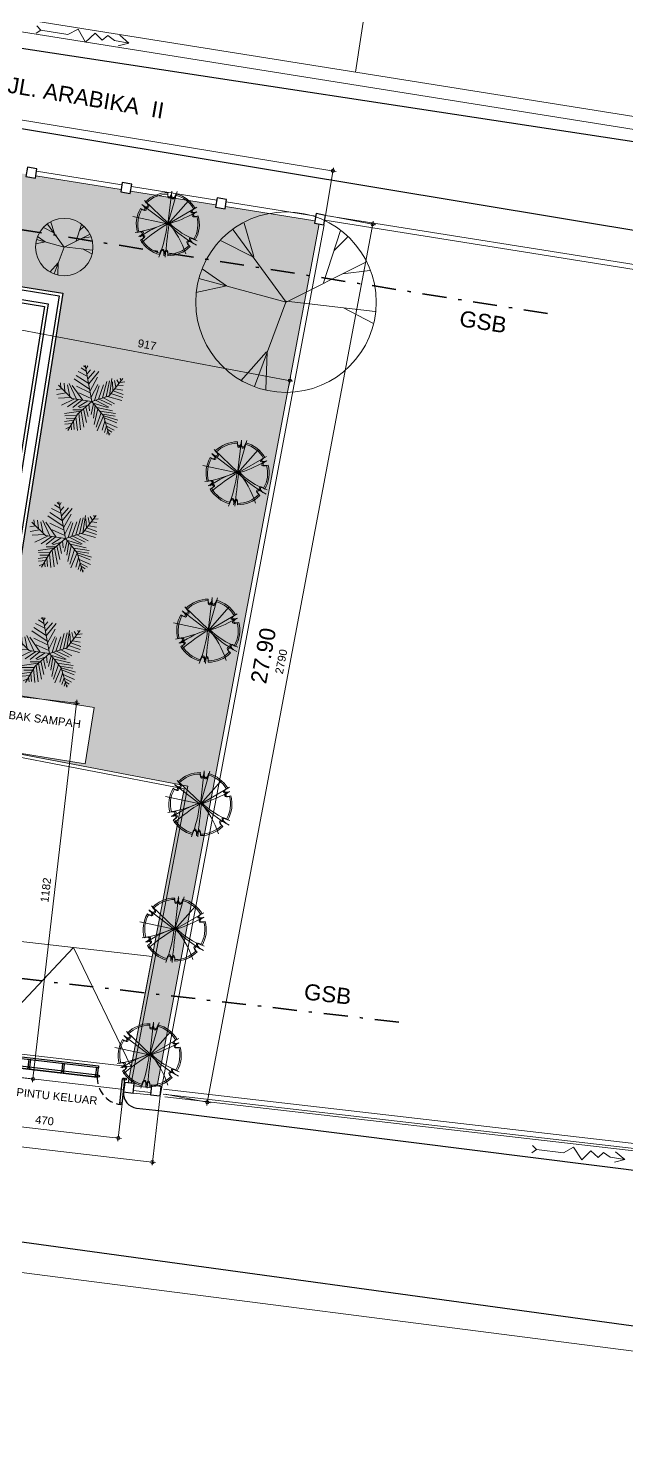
# Model space of a CAD drawing. Header units: millimetres. Extents: x -11 to 1593, y -101 to 195.
# Drawn here: x 1480.5 to 1499.17, y 22.64 to 67.2 of the extents above; entities that cross this region are included whole.
import ezdxf

# ---------------------------------------------------------------- set-up
doc = ezdxf.new("R2010")
doc.units = ezdxf.units.MM
doc.linetypes.add('DASHDOT', pattern=[1, 0.5, -0.25, 0, -0.25])
doc.linetypes.add('DASHED2', pattern=[0.375, 0.25, -0.125])
for name, color, linetype, lineweight in [('batas jalan', 3, 'Continuous', 25), ('GSB', 1, 'DASHDOT', 35), ('KOLOM', 1, 'Continuous', 30), ('lan', 7, 'Continuous', 15), ('line', 11, 'Continuous', 5), ('not', 7, 'Continuous', 20), ('PAGAR', 4, 'Continuous', 18), ('POHON', 84, 'Continuous', 0), ('u', 6, 'Continuous', 20)]:
    doc.layers.add(name, color=color, linetype=linetype, lineweight=lineweight)
doc.layers.add('BESI', color=10, linetype='Continuous')
doc.styles.add('ATTR', font='romans.shx', dxfattribs={"width": 0.8, "height": 1.735066})
doc.styles.get("Standard").update_dxf_attribs({"font": 'ARIALUNI.TTF'})
doc.dimstyles.new('SK100', dxfattribs={"dimtxt": 0.25, "dimasz": 0.1, "dimexe": 0.1, "dimexo": 0, "dimgap": 0.15, "dimtad": 1, "dimdec": 0, "dimlfac": 100, "dimzin": 12, "dimdsep": 46, "dimtxsty": 'Standard', "dimblk": 'BULAT', "dimcen": 0.1, "dimclrd": 256, "dimclre": 256, "dimclrt": 256, "dimadec": 0, "dimazin": 3, "dimtfac": 1, "dimtdec": 0, "dimtofl": 0, "dimtmove": 0, "dimatfit": 3, "dimldrblk": 'BULAT', "dimfxl": 0.18, "dimtolj": 1, "dimtzin": 0, "dimlwd": -1, "dimlwe": -1, "dimarcsym": 0})

# ---------------------------------------------------------------- blocks, each defined once
blk = doc.blocks.new('DENAH LANTAI DASAR')
for p, q in [((-12.75, 16), (13.75, 16)), ((6.15, 15.9), (13.65, 15.9)), ((6.15, 15.6), (13.35, 15.6)), ((13.35, 15.6), (13.35, 1.9)), ((13.65, 15.9), (13.65, 1.6)), ((13.75, 16), (13.75, 1.5)), ((6.15, 15.5), (13.25, 15.5)), ((13.25, 15.5), (13.25, 2))]:
    blk.add_line(p, q)
blk = doc.blocks.new('POH1')
for p, q in [((0.05, -0.21), (0.81, 6.36)), ((0.05, -0.21), (1.89, 6.3)), ((0.02, -0.21), (-5.08, 3.7)), ((0.13, 0.02), (-4.57, 4.49)), ((0.05, -0.21), (4.16, 4.43)), ((0.05, -0.21), (5.8, 3.13)), ((-0.06, -0.14), (-6.86, 1.32))]:
    blk.add_line(p, q)
for centre, radius, start, end in [((0.05, -0.21), 6.25, 90, 135.0227), ((0.05, -0.21), 5.96, 90, 135.0227), ((0.05, -0.21), 5.96, 82.7502, 83.2278), ((0.05, -0.21), 6.25, 82.7502, 83.2278), ((0.05, -0.21), 6.25, 30, 75.0227), ((0.05, -0.21), 6.25, 150, 195.0227), ((0.05, -0.21), 6.25, 142.7502, 143.2278), ((0.05, -0.21), 5.96, 142.7502, 143.2278), ((0.05, -0.21), 5.96, 30, 75.0227), ((-10.04, 21.28), 23.43, 278.8909, 295.051), ((0.05, -0.21), 5.96, 150, 195.0227), ((5.31, -17.57), 18.35, 106.8033, 125.7765), ((-13.31, -11.55), 17.78, 17.8032, 41.5209), ((-7.08, 24.06), 25.29, 286.3556, 299.2634), ((11.41, 11.39), 15.87, 224.9427, 249.6513), ((0.05, -0.21), 5.96, 330, 15.0227), ((0.05, -0.21), 6.25, 330, 15.0227), ((0.05, -0.21), 5.96, 22.7502, 23.2278), ((0.05, -0.21), 6.25, 22.7502, 23.2278), ((0.05, -0.21), 6.25, 202.7502, 203.2278), ((0.05, -0.21), 5.96, 202.7502, 203.2278), ((17.96, -30.23), 35.05, 120.5334, 131.3202), ((-25.72, 2.83), 25.82, 338.2739, 353.6202), ((297.19, -37.09), 299.21, 172.9262, 174.1748), ((17.56, 17.05), 24.47, 224.1559, 241.0585), ((0.05, -0.21), 6.25, 210, 255.0227), ((0.05, -0.21), 5.96, 210, 255.0227), ((0.05, -0.21), 5.96, 270, 315.0227), ((0.05, -0.21), 6.25, 270, 315.0227), ((0.05, -0.21), 5.96, 322.7502, 323.2278), ((0.05, -0.21), 6.25, 322.7502, 323.2278), ((0.05, -0.21), 6.25, 262.7502, 263.2278), ((0.05, -0.21), 5.96, 262.7502, 263.2278)]:
    blk.add_arc(centre, radius, start, end)
for centre, major_axis, ratio, start_param, end_param in [((0.41, 5.99), (-0.115, -0.809), 0.450725, 4.712389, 7.927948), ((0.39, 5.7), (-0.109, -0.771), 0.450725, 4.712389, 7.927948), ((1.19, 5.58), (-0.14, -0.794), 0.498328, 4.647864, 7.899063), ((1.24, 5.87), (-0.147, -0.833), 0.498328, 4.647864, 7.899063), ((-5.14, 3.21), (0.643, -0.504), 0.450725, 4.712389, 7.927948), ((-4.89, 3.05), (0.613, -0.48), 0.450725, 4.712389, 7.927948), ((-4.62, 3.86), (0.648, -0.544), 0.498328, 4.647864, 7.899063), ((-4.4, 3.67), (0.618, -0.518), 0.498328, 4.647864, 7.899063), ((5.6, 2.58), (-0.758, -0.305), 0.450725, 4.712389, 7.927948), ((5.34, 2.45), (-0.723, -0.291), 0.450725, 4.712389, 7.927948), ((5.63, 1.7), (-0.758, -0.276), 0.498328, 4.647864, 7.899063), ((5.9, 1.8), (-0.795, -0.29), 0.498328, 4.647864, 7.899063), ((-5.81, -2.21), (0.795, 0.29), 0.498328, 4.647864, 7.899063), ((-5.53, -2.11), (0.758, 0.276), 0.498328, 4.647864, 7.899063), ((-5.5, -2.99), (0.758, 0.305), 0.450725, 4.712389, 7.927948), ((-5.24, -2.86), (0.723, 0.291), 0.450725, 4.712389, 7.927948), ((-1.15, -6.28), (0.147, 0.833), 0.498328, 4.647864, 7.899063), ((-1.09, -5.99), (0.14, 0.794), 0.498328, 4.647864, 7.899063), ((-0.32, -6.4), (0.115, 0.809), 0.450725, 4.712389, 7.927948), ((-0.3, -6.11), (0.109, 0.771), 0.450725, 4.712389, 7.927948), ((4.49, -4.09), (-0.618, 0.518), 0.498328, 4.647864, 7.899063), ((4.71, -4.28), (-0.648, 0.544), 0.498328, 4.647864, 7.899063), ((4.99, -3.46), (-0.613, 0.48), 0.450725, 4.712389, 7.927948), ((5.23, -3.62), (-0.643, 0.504), 0.450725, 4.712389, 7.927948)]:
    blk.add_ellipse(centre, major_axis=major_axis, ratio=ratio, start_param=start_param, end_param=end_param)
blk.add_point((0.05, -0.21))
blk.add_point((0.05, -0.21))
blk = doc.blocks.new('Tree Palm')
at = {"layer": 'POHON'}
for p, q in [((-0.07288, 0.39707), (-0.21778, 0.46673)), ((-0.08737, 0.47138), (-0.17069, 0.52711)), ((-0.10186, 0.5364), (-0.13084, 0.55962)), ((0, 0), (-0.105, 0.57)), ((-0.09099, 0.51782), (-0.06563, 0.55962)), ((-0.0765, 0.43423), (-0.02578, 0.4946)), ((-0.05839, 0.35992), (0.04667, 0.48067)), ((-0.05114, 0.27632), (0.10463, 0.46673)), ((-0.315, 0.045), (-0.525, 0.255)), ((-0.48585, 0.21131), (-0.49309, 0.29026)), ((-0.43513, 0.28561), (-0.42427, 0.15558)), ((-0.38442, 0.26239), (-0.34819, 0.07663)), ((-0.35544, 0.28097), (-0.24314, 0.03947)), ((-0.14533, 0.0209), (-0.30834, 0.2531)), ((-0.03665, 0.19273), (-0.27574, 0.35527)), ((-0.05114, 0.28097), (-0.24676, 0.40636)), ((-0.24314, 0.23917), (-0.02941, 0.137)), ((-0.02941, 0.16486), (0.08652, 0.3785)), ((-0.01129, 0.06734), (0.09014, 0.26704)), ((0.03942, 0.01625), (0.11187, 0.24381)), ((0.10101, 0.03483), (0.17708, 0.26239)), ((0.16259, 0.05805), (0.23142, 0.31348)), ((0.22055, 0.07198), (0.27489, 0.32277)), ((0.27, 0.09), (0.48, 0.36)), ((0.27127, 0.09056), (0.31112, 0.35992)), ((0.31836, 0.30883), (0.32561, 0.16486)), ((0.35096, 0.32741), (0.3727, 0.22524)), ((0.38719, 0.34134), (0.41979, 0.28561)), ((0.4053, 0.25775), (0.48862, 0.24846)), ((0.43791, 0.29954), (0.51036, 0.30883)), ((0.44153, 0.36456), (0.45239, 0.32741)), ((-0.47498, 0.19737), (-0.5583, 0.18344)), ((-0.40615, 0.137), (-0.55105, 0.10913)), ((-0.3337, 0.06269), (-0.52207, 0.0534)), ((-0.28299, 0.03483), (-0.4786, -0.05805)), ((-0.21416, 0.03018), (-0.38079, -0.08128)), ((0, 0), (-0.315, 0.045)), ((-0.15982, 0.0209), (-0.3011, -0.09521)), ((0, 0), (-0.225, -0.195)), ((-0.06563, 0.01161), (-0.21416, -0.08128)), ((-0.20691, 0.137), (-0.01129, 0.04876)), ((0, 0), (0.27, 0.09)), ((0, 0), (0.18, -0.225)), ((0.06478, 0.01625), (0.2604, -0.08592)), ((0.11187, 0.03483), (0.30749, -0.05805)), ((0.1807, 0.05805), (0.35096, -0.03483)), ((0.24229, 0.07663), (0.46688, 0.01625)), ((0.29662, 0.12307), (0.48137, 0.06269)), ((0.33285, 0.16486), (0.48862, 0.10913)), ((0.36183, 0.19737), (0.48137, 0.1788)), ((-0.17431, -0.15094), (-0.42789, -0.18809)), ((-0.24314, -0.21596), (-0.42427, -0.2206)), ((-0.225, -0.195), (-0.375, -0.45)), ((-0.15257, -0.12772), (-0.3011, -0.12772)), ((-0.20691, -0.18345), (-0.17793, -0.44352)), ((-0.06563, -0.05805), (-0.19967, -0.09985)), ((-0.17069, -0.15094), (-0.12721, -0.40172)), ((-0.13446, -0.11378), (-0.08737, -0.32741)), ((-0.09461, -0.08592), (-0.06201, -0.23453)), ((-0.04752, -0.03483), (-0.03665, -0.14629)), ((0.02493, -0.03019), (-0.01491, -0.20202)), ((0.01769, -0.02555), (0.24229, -0.09521)), ((0.05029, -0.0627), (0.02131, -0.25775)), ((0.09014, -0.11378), (0.0358, -0.35992)), ((0.14085, -0.16951), (0.06478, -0.40172)), ((0.07565, -0.09056), (0.32198, -0.14629)), ((0.12274, -0.15094), (0.36907, -0.18809)), ((0.16259, -0.19738), (0.36183, -0.22989)), ((-0.28299, -0.29026), (-0.42789, -0.31348)), ((-0.30834, -0.34135), (-0.42427, -0.35528)), ((-0.34457, -0.39708), (-0.40978, -0.42494)), ((-0.26849, -0.2624), (-0.40253, -0.25775)), ((-0.32646, -0.36921), (-0.31921, -0.44352)), ((-0.29023, -0.30884), (-0.27936, -0.43887)), ((-0.25038, -0.23918), (-0.22865, -0.45281)), ((0.1807, -0.22524), (0.08289, -0.45745)), ((0.20244, -0.30419), (0.15897, -0.44816)), ((0.18, -0.225), (0.27, -0.525)), ((0.18433, -0.22524), (0.4053, -0.29026)), ((0.19157, -0.25311), (0.38719, -0.33206)), ((0.2278, -0.3785), (0.19519, -0.48532)), ((0.21331, -0.32741), (0.39081, -0.40636)), ((0.2278, -0.38314), (0.34372, -0.44816)), ((0.24591, -0.43423), (0.30749, -0.47603)), ((0.24591, -0.45745), (0.23142, -0.50854)), ((0.26764, -0.49925), (0.28213, -0.50854))]:
    blk.add_line(p, q, dxfattribs=at)
at = {"layer": 'POHON', "style": 'ATTR', "width": 0.8, "flags": 9}
blk.add_attdef('ESTCODE', (0, 0), '', height=0.00000274, dxfattribs=at)
blk = doc.blocks.new('Deciduous Tree 13 PV')
at = {"layer": 'POHON'}
for p, q in [((0.001, 0.001), (-0.438, 0.6)), ((-0.266, 0.38), (-0.347, 0.655)), ((0.311, 0.16), (0.454, 0.594)), ((-0.271, 0.374), (-0.538, 0.509)), ((0.401, 0.429), (0.511, 0.539)), ((-0.495, 0.136), (-0.695, 0.276)), ((0.001, 0.001), (0.664, 0.332)), ((0.473, 0.234), (0.697, 0.264)), ((-0.49, 0.136), (-0.748, 0.081)), ((0.001, 0.001), (-0.724, 0.197)), ((0, 0), (-0.261, -0.702)), ((0.001, 0.008), (0.74, -0.078)), ((0.478, -0.047), (0.721, -0.176)), ((-0.161, -0.414), (-0.376, -0.653)), ((-0.156, -0.414), (-0.166, -0.726))]:
    blk.add_line(p, q, dxfattribs=at)
blk.add_circle((0, 0), 0.75, dxfattribs=at)
at = {"layer": 'POHON', "style": 'ATTR', "width": 0.8, "flags": 9}
blk.add_attdef('ESTCODE', (0.001, 0.001), '', height=0.000003, rotation=180, dxfattribs=at)
blk = doc.blocks.new('BULAT')
for p, q in [((-1, 0), (1, 0)), ((0, -1), (0, 1))]:
    blk.add_line(p, q)
blk.add_circle((0, 0), 0.5)
blk = doc.blocks.new('*D1616')
at = {"layer": 'Defpoints', "color": 0}
for p in [(1478.812, 34.603), (1483.478, 34.064), (1483.303, 32.549)]:
    blk.add_point(p, dxfattribs=at)
at = {"layer": 'u'}
for p, q in [((1478.812, 34.603), (1478.625, 32.989)), ((1483.478, 34.064), (1483.291, 32.45)), ((1478.736, 33.077), (1483.203, 32.56))]:
    blk.add_line(p, q, dxfattribs=at)
at = {"layer": 'u', "xscale": 0.1, "yscale": 0.1, "zscale": 0.1}
for p, rotation in [((1478.637, 33.088), 173.4063570293028), ((1483.303, 32.549), 353.4063570293028)]:
    blk.add_blockref('BULAT', p, dxfattribs=dict(at, rotation=rotation))
at = {"layer": 'u', "insert": (1481.002, 33.094), "char_height": 0.25, "attachment_point": 5, "rotation": 353.4064}
blk.add_mtext('\\A1;470', dxfattribs=at)
blk = doc.blocks.new('*D1610')
at = {"layer": 'Defpoints', "color": 0}
for p in [(1489.931, 61.334), (1484.766, 33.915), (1486.082, 33.667)]:
    blk.add_point(p, dxfattribs=at)
at = {"layer": 'u'}
for p, q in [((1489.931, 61.334), (1491.345, 61.068)), ((1491.228, 60.988), (1486.1, 33.765)), ((1484.766, 33.915), (1486.18, 33.648))]:
    blk.add_line(p, q, dxfattribs=at)
at = {"layer": 'u', "xscale": 0.1, "yscale": 0.1, "zscale": 0.1}
for p, rotation in [((1491.247, 61.086), 79.33193220774305), ((1486.082, 33.667), 259.331932207743)]:
    blk.add_blockref('BULAT', p, dxfattribs=dict(at, rotation=rotation))
at = {"layer": 'u', "insert": (1488.391, 47.428), "char_height": 0.25, "attachment_point": 5, "rotation": 79.3319}
blk.add_mtext('\\A1;2790', dxfattribs=at)
blk = doc.blocks.new('*D1611')
at = {"layer": 'Defpoints', "color": 0}
for p in [(1454.545, 67.127), (1490.004, 62.753), (1489.776, 61.36)]:
    blk.add_point(p, dxfattribs=at)
at = {"layer": 'u'}
for p, q in [((1454.545, 67.127), (1454.789, 68.618)), ((1454.872, 68.504), (1489.906, 62.769)), ((1489.776, 61.36), (1490.021, 62.851))]:
    blk.add_line(p, q, dxfattribs=at)
at = {"layer": 'u', "xscale": 0.1, "yscale": 0.1, "zscale": 0.1}
for p, rotation in [((1454.773, 68.52), 170.7034993746679), ((1490.004, 62.753), 350.7034993746679)]:
    blk.add_blockref('BULAT', p, dxfattribs=dict(at, rotation=rotation))
at = {"layer": 'u', "insert": (1472.434, 65.91), "char_height": 0.25, "attachment_point": 5, "rotation": 350.7035}
blk.add_mtext('\\A1;3570', dxfattribs=at)
blk = doc.blocks.new('*D1612')
at = {"layer": 'Defpoints', "color": 0}
for p in [(1450.235, 37.828), (1484.608, 33.862), (1484.37, 31.798)]:
    blk.add_point(p, dxfattribs=at)
at = {"layer": 'u'}
for p, q in [((1450.235, 37.828), (1449.986, 35.664)), ((1450.097, 35.752), (1484.27, 31.81)), ((1484.608, 33.862), (1484.358, 31.699))]:
    blk.add_line(p, q, dxfattribs=at)
at = {"layer": 'u', "xscale": 0.1, "yscale": 0.1, "zscale": 0.1}
for p, rotation in [((1449.997, 35.764), 173.4190750474977), ((1484.37, 31.798), 353.4190750474976)]:
    blk.add_blockref('BULAT', p, dxfattribs=dict(at, rotation=rotation))
at = {"layer": 'u', "insert": (1467.215, 34.057), "char_height": 0.25, "attachment_point": 5, "rotation": 353.4191}
blk.add_mtext('\\A1;3460', dxfattribs=at)
blk = doc.blocks.new('*D3248')
at = {"layer": 'Defpoints', "color": 0}
for p in [(1477.989, 46.595), (1476.632, 34.855), (1480.639, 34.392)]:
    blk.add_point(p, dxfattribs=at)
at = {"layer": 'u'}
for p, q in [((1477.989, 46.595), (1482.095, 46.12)), ((1481.984, 46.032), (1480.65, 34.491)), ((1476.632, 34.855), (1480.738, 34.38))]:
    blk.add_line(p, q, dxfattribs=at)
at = {"layer": 'u', "xscale": 0.1, "yscale": 0.1, "zscale": 0.1}
for p, rotation in [((1481.996, 46.132), 83.40635702926748), ((1480.639, 34.392), 263.4063570292675)]:
    blk.add_blockref('BULAT', p, dxfattribs=dict(at, rotation=rotation))
at = {"layer": 'u', "insert": (1481.042, 40.294), "char_height": 0.25, "attachment_point": 5, "rotation": 83.4064}
blk.add_mtext('\\A1;1182', dxfattribs=at)
blk = doc.blocks.new('*D3249')
at = {"layer": 'Defpoints', "color": 0}
for p in [(1479.603, 57.679), (1488.659, 56.202), (1488.618, 55.982)]:
    blk.add_point(p, dxfattribs=at)
at = {"layer": 'u'}
for p, q in [((1479.611, 57.722), (1479.663, 57.997)), ((1479.743, 57.88), (1488.561, 56.221)), ((1488.626, 56.025), (1488.677, 56.301))]:
    blk.add_line(p, q, dxfattribs=at)
at = {"layer": 'u', "xscale": 0.1, "yscale": 0.1, "zscale": 0.1}
for p, rotation in [((1479.644, 57.899), 169.3429027165101), ((1488.659, 56.202), 349.3429027165101)]:
    blk.add_blockref('BULAT', p, dxfattribs=dict(at, rotation=rotation))
at = {"layer": 'u', "insert": (1484.203, 57.323), "char_height": 0.25, "attachment_point": 5, "rotation": 349.3429}
blk.add_mtext('\\A1;917', dxfattribs=at)
blk = doc.blocks.new('PINTU GERBANG2')
for points in [[(-0.011, 5.135), (-0.008, 5.135), (-0.008, 0.822), (-0.011, 0.822)], [(0.055, 5.135), (-0.008, 5.135), (-0.008, 0.822), (0.055, 0.822)], [(0.286, 5.135), (0.055, 5.135), (0.055, 5.072), (0.286, 5.072)], [(0.286, 5.135), (0.349, 5.135), (0.349, 0.822), (0.286, 0.822)], [(0.286, 4.072), (0.055, 4.072), (0.055, 4.01), (0.286, 4.01)], [(0.286, 3.01), (0.055, 3.01), (0.055, 2.947), (0.286, 2.947)], [(0.286, 1.947), (0.055, 1.947), (0.055, 1.885), (0.286, 1.885)], [(0.286, 0.885), (0.055, 0.885), (0.055, 0.822), (0.286, 0.822)]]:
    blk.add_lwpolyline(points, close=True)
for points in [[(0.024, 0.822), (0.298, 0.822)], [(-0.749, 0.028), (0.025, 0.028)], [(0.025, -0.034), (-0.749, -0.034)]]:
    blk.add_lwpolyline(points)
for centre in [(0.024, 5.104), (0.024, 4.041), (0.024, 2.979), (0.024, 1.916), (0.024, 0.854), (0.024, 0.791), (-0.744, -0.003), (0.025, -0.003), (0.025, -0.065)]:
    blk.add_circle(centre, 0.0313)
at = {"linetype": 'DASHED2'}
blk.add_arc((0.051, -0.003), 0.826, 91.7603, 180, dxfattribs=at)

msp = doc.modelspace()

# ---------------------------------------------------------------- hatches: boundary and pattern name
at = {"layer": 'POHON'}
h = msp.add_hatch(dxfattribs=at)
h.set_pattern_fill('GRASS', color=91, scale=0.01, style=0)
h.set_pattern_definition([(90, (1450.41415, 34.1156), (-0.179605, 0.179605), [0.047625, -0.311585]), (45, (1450.41415, 34.1156), (-0.1796051, 0.1796051), [0.047625, -0.206375]), (135, (1450.41415, 34.1156), (-0.1796051, -0.1796051), [0.047625, -0.206375])])
h.paths.add_polyline_path([(1479.3076, 44.7036), (1485.3702, 43.5466), (1483.601, 34.276), (1483.8015, 34.2528), (1483.7929, 34.1783), (1484.3351, 34.1156), (1484.3442, 34.1949), (1484.514, 34.1753), (1489.5793, 61.0927), (1489.425, 61.1225), (1489.4377, 61.1887), (1486.6494, 61.6398), (1486.6375, 61.5658), (1486.3413, 61.6137), (1486.3533, 61.6877), (1483.688, 62.1189), (1483.676, 62.0449), (1483.3798, 62.0928), (1483.3918, 62.1668), (1480.7265, 62.5981), (1480.7145, 62.524), (1480.4183, 62.5719), (1480.4303, 62.646), (1477.765, 63.0772), (1477.753, 63.0032), (1477.4568, 63.0511), (1477.4688, 63.1251), (1474.8035, 63.5564), (1474.7915, 63.4823), (1474.4954, 63.5302), (1474.5073, 63.6043), (1471.842, 64.0355), (1471.83, 63.9615), (1471.5339, 64.0094), (1471.5458, 64.0834), (1468.8805, 64.5146), (1468.8685, 64.4406), (1468.5724, 64.4885), (1468.5844, 64.5626), (1465.919, 64.9938), (1465.907, 64.9197), (1465.6109, 64.9677), (1465.6229, 65.0417), (1462.9575, 65.4729), (1462.9455, 65.3989), (1462.6494, 65.4468), (1462.6614, 65.5208), (1459.996, 65.9521), (1459.9841, 65.878), (1459.6879, 65.9259), (1459.6999, 66), (1457.0345, 66.4312), (1457.0226, 66.3572), (1456.7264, 66.4051), (1456.7384, 66.4791), (1454.7952, 66.7935), (1454.7828, 66.7169), (1454.6378, 66.7403), (1450.4141, 38.1092), (1450.5678, 38.0914), (1450.5596, 38.0198), (1451.1078, 37.9564), (1451.1164, 38.0309), (1451.3151, 38.0079), (1453.0343, 48.7979), (1453.1236, 48.7848), (1455.4053, 63.1042), (1481.5751, 58.9341)])
h.paths.add_polyline_path([(1467.0157, 63.7856), (1466.7009, 61.8106), (1469.6636, 61.3385), (1469.9783, 63.3136)], flags=16)
h.paths.add_polyline_path([(1474.916, 62.5268), (1474.6013, 60.5517), (1477.5639, 60.0796), (1477.8786, 62.0547)], flags=16)
h.paths.add_polyline_path([(1479.5907, 46.4613), (1479.3118, 44.7109), (1482.2744, 44.2388), (1482.5543, 45.9958)], flags=16)

# ---------------------------------------------------------------- linework, layer by layer
at = {"layer": 'batas jalan'}
for p, q in [((1509.5629, 59.1961), (1435.8234, 71.4564)), ((1503.5888, 63.0221), (1454.6069, 70.4788)), ((1483.8767, 33.4856), (1484.6622, 33.403)), ((1484.6622, 33.403), (1524.7142, 28.3629)), ((1524.7142, 23.2053), (1478.9781, 29.4765))]:
    msp.add_line(p, q, dxfattribs=at)
msp.add_arc((1483.9246, 33.9412), 0.4581, 173.99027, 263.99024, dxfattribs=at)
at = {"layer": 'GSB', "ltscale": 1.5}
for p, q in [((1496.7069, 58.295), (1448.8246, 65.9248)), ((1492.0572, 36.1675), (1445.2277, 41.5805))]:
    msp.add_line(p, q, dxfattribs=at)
at = {"layer": 'KOLOM'}
for points in [[(1480.4183, 62.5719), (1480.7145, 62.524), (1480.7624, 62.8202), (1480.4662, 62.8681)], [(1483.3798, 62.0928), (1483.676, 62.0449), (1483.7239, 62.341), (1483.4277, 62.389)], [(1486.3413, 61.6137), (1486.6375, 61.5658), (1486.6854, 61.8619), (1486.3892, 61.9098)], [(1489.425, 61.1225), (1489.7195, 61.0656), (1489.7765, 61.3601), (1489.4819, 61.4171)], [(1483.469, 33.9892), (1483.767, 33.9548), (1483.8015, 34.2528), (1483.5035, 34.2872)], [(1484.3098, 33.8969), (1484.6078, 33.8624), (1484.6422, 34.1604), (1484.3442, 34.1949)]]:
    msp.add_lwpolyline(points, close=True, dxfattribs=at)
at = {"layer": 'lan'}
for p, q in [((1483.767, 33.9548), (1484.3098, 33.8969)), ((1513.5866, 30.5079), (1484.7577, 33.8402))]:
    msp.add_line(p, q, dxfattribs=at)
for points in [[(1479.5907, 46.4613), (1482.5543, 45.9958), (1482.2744, 44.2388), (1479.3118, 44.7109)], [(1478.9141, 35.3264), (1483.7049, 34.7673), (1484.3628, 38.2145), (1479.4379, 38.7838)]]:
    msp.add_lwpolyline(points, close=True, dxfattribs=at)
msp.add_lwpolyline([(1478.9141, 35.3264), (1481.9004, 38.4992), (1483.7049, 34.7673)], dxfattribs=at)
at = {"layer": 'line'}
for p, q in [((1492.841, 79.9031), (1490.7112, 65.8324)), ((1517.679, 61.5352), (1454.7552, 71.5618)), ((1517.6267, 61.1385), (1454.3887, 71.2152)), ((1480.888, 67.1478), (1480.7358, 67.0533)), ((1480.7639, 67.2798), (1480.888, 67.1478)), ((1480.888, 67.1478), (1481.7294, 67.0122)), ((1481.7294, 67.0122), (1482.0455, 67.1816)), ((1482.0455, 67.1816), (1482.2843, 66.7701)), ((1482.2843, 66.7701), (1482.5826, 67.0484)), ((1482.5826, 67.0484), (1482.8049, 66.8302)), ((1482.8049, 66.8302), (1482.975, 66.9749)), ((1482.975, 66.9749), (1483.1813, 66.8267)), ((1483.3516, 66.9854), (1483.6363, 66.7369)), ((1483.1813, 66.8267), (1483.6363, 66.7369)), ((1483.6363, 66.7369), (1483.3013, 66.6608)), ((1496.3611, 32.1876), (1496.2126, 32.0873)), ((1496.232, 32.3147), (1496.3611, 32.1876)), ((1496.3611, 32.1876), (1497.207, 32.0844)), ((1497.207, 32.0844), (1497.5164, 32.2657)), ((1497.5164, 32.2657), (1497.7708, 31.8637)), ((1497.7708, 31.8637), (1498.0582, 32.1533)), ((1498.0582, 32.1533), (1498.2887, 31.9437)), ((1498.2887, 31.9437), (1498.4532, 32.0949)), ((1498.4532, 32.0949), (1498.665, 31.9547)), ((1498.8291, 32.1198), (1499.1231, 31.8824)), ((1498.665, 31.9547), (1499.1231, 31.8824)), ((1499.1231, 31.8824), (1498.7913, 31.7935)), ((1524.7142, 22.6358), (1470.9367, 29.5489))]:
    msp.add_line(p, q, dxfattribs=at)
at = {"layer": 'PAGAR'}
for p, q in [((1483.3918, 62.1668), (1480.7265, 62.5981)), ((1483.4158, 62.3149), (1480.7504, 62.7461)), ((1486.3533, 61.6877), (1483.688, 62.1189)), ((1486.3773, 61.8358), (1483.7119, 62.267)), ((1489.4377, 61.1887), (1486.6494, 61.6398)), ((1489.4662, 61.336), (1486.6734, 61.7879)), ((1484.514, 34.1753), (1489.5798, 61.0957)), ((1484.6078, 33.8624), (1489.7272, 61.068)), ((1516.9038, 56.8856), (1489.7483, 61.2127)), ((1516.9235, 57.0344), (1489.7765, 61.3601)), ((1483.4749, 34.064), (1478.8087, 34.6034)), ((1484.3178, 33.9666), (1483.773, 34.0296)), ((1484.3351, 34.1156), (1483.7902, 34.1786)), ((1524.7142, 29.2971), (1484.7011, 33.9223)), ((1524.7142, 29.4481), (1484.7184, 34.0713))]:
    msp.add_line(p, q, dxfattribs=at)
for points in [[(1479.2934, 44.6148), (1485.3632, 43.4564), (1483.611, 34.2748)], [(1479.3118, 44.7109), (1485.4777, 43.5342), (1483.7071, 34.2564)]]:
    msp.add_lwpolyline(points, dxfattribs=at)

# ---------------------------------------------------------------- block references
at = {"rotation": 350.9462507932595}
msp.add_blockref('DENAH LANTAI DASAR', (1465.4787, 45.2972), dxfattribs=at)
at = {"layer": 'BESI', "rotation": 83.40635701652013}
msp.add_blockref('PINTU GERBANG2', (1483.4643, 34.3667), dxfattribs=at)
at = {"layer": 'POHON'}
for name, p, xscale, yscale, zscale in [('POH1', (1484.8423, 61.1203), 0.157610670999913, 0.157610670999913, 0.157610670999913), ('Deciduous Tree 13 PV', (1481.6156, 60.3721), 1.195661951756673, 1.195661951756673, 1.195661951756673), ('Deciduous Tree 13 PV', (1488.5384, 58.6526), 3.758734927503865, 3.758734927503865, 3.758734927503865), ('Tree Palm', (1482.4824, 55.5486), 2, 2, 2), ('POH1', (1487.0197, 53.3417), 0.157610670999913, 0.157610670999913, 0.157610670999913), ('Tree Palm', (1481.6558, 51.2718), 2, 2, 2), ('POH1', (1486.1032, 48.4262), 0.157610670999913, 0.157610670999913, 0.157610670999913), ('Tree Palm', (1481.1555, 47.6795), 2, 2, 2), ('POH1', (1485.86, 43.0104), 0.157610670999913, 0.157610670999913, 0.157610670999913), ('POH1', (1485.058, 39.0915), 0.157610670999913, 0.157610670999913, 0.157610670999913), ('POH1', (1484.2791, 35.1681), 0.157610670999913, 0.157610670999913, 0.157610670999913)]:
    msp.add_blockref(name, p, dxfattribs=dict(at, xscale=xscale, yscale=yscale, zscale=zscale))

# ---------------------------------------------------------------- texts
at = {"layer": 'not', "attachment_point": 1}
for s, width, insert, char_height, rotation in [('\\pi0.20286;JL. ARABIKA  II', 5.253611, (1479.707, 65.73), 0.5, 350.39052), ('\\pi1.9254;GSB', 5.253611, (1492.1005, 58.6967), 0.5, 351.16674), ('\\pi0.24771;27.90', 2.190504, (1487.3801, 46.5573), 0.5, 79.51881), ('BAK SAMPAH', 2.290501, (1479.8986, 45.8919), 0.25, 352.61936), ('\\pi1.9254;GSB', 5.253611, (1487.224, 37.5943), 0.5, 353.50149), ('\\pi0.019605;PINTU KELUAR', 2.550635, (1480.12, 34.1165), 0.25, 353.66669)]:
    msp.add_mtext_dynamic_manual_height_columns(s, width=width, gutter_width=12.5, heights=[0], dxfattribs=dict(at, insert=insert, char_height=char_height, rotation=rotation))

# ---------------------------------------------------------------- dimensions: what is measured, and where the dimension line sits
at = {"layer": 'u'}
for p1, p2, distance, picture, middle in [((1454.545, 67.1273), (1489.7765, 61.3601), 1.4109, '*D1611', (1472.4335, 65.9102)), ((1489.9315, 61.334), (1484.7663, 33.9147), 1.3385, '*D1610', (1488.3913, 47.428)), ((1477.9887, 46.5947), (1476.6317, 34.855), 4.0339, '*D3248', (1481.0415, 40.2936)), ((1450.2354, 37.8279), (1484.6078, 33.8624), -2.0779, '*D1612', (1467.2153, 34.0569)), ((1478.812, 34.603), (1483.4776, 34.0637), -1.5249, '*D1616', (1481.0016, 33.0945))]:
    dim = msp.add_aligned_dim(p1=p1, p2=p2, distance=distance, dimstyle='SK100', dxfattribs=at)
    dim.commit()
    dim.dimension.update_dxf_attribs({"geometry": picture, "text_midpoint": middle})
dim = msp.add_aligned_dim(p1=(1479.603, 57.6788), p2=(1488.6176, 55.9825), distance=0.2236, dimstyle='SK100', override={"dimfxlon": 1, "dimarcsym": 1}, dxfattribs=at)
dim.commit()
dim.dimension.update_dxf_attribs({"geometry": '*D3249', "text_midpoint": (1484.203, 57.3233)})

doc.saveas('drawing.dxf')
